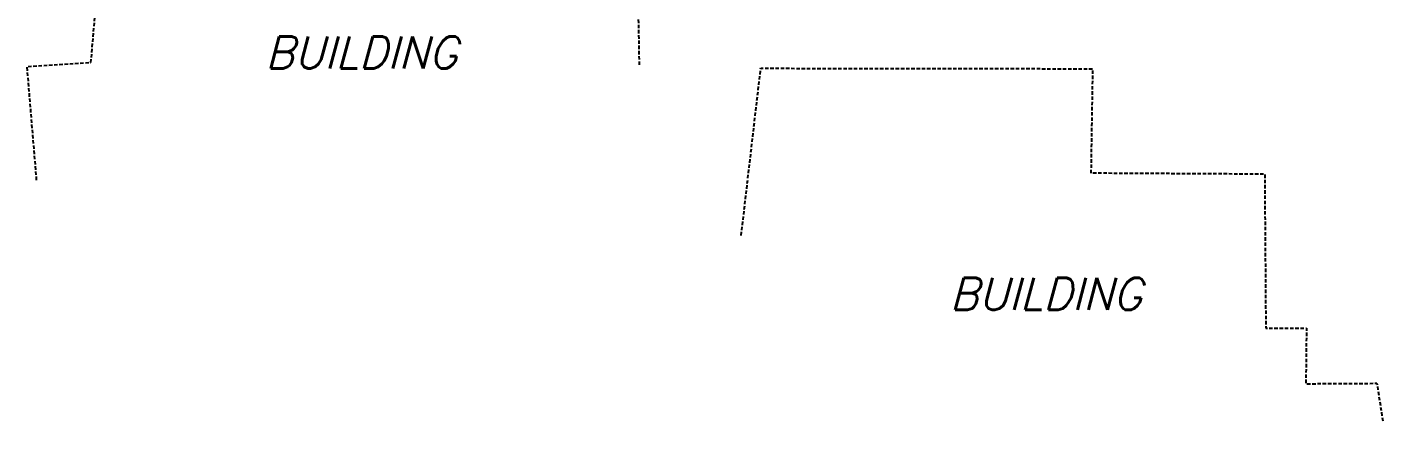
# Model space of a CAD drawing. Header units: feet. Extents: x 6430745 to 6432191, y 1887663 to 1888575.
# Drawn here: x 6430822.5 to 6430919.8, y 1888230.8 to 1888259.1 of the extents above; entities that cross this region are included whole.
import ezdxf

# ---------------------------------------------------------------- set-up
doc = ezdxf.new("R2010")
doc.units = ezdxf.units.FT
doc.header["$MEASUREMENT"] = 0
doc.linetypes.add('DASHED2', pattern=[0.375, 0.25, -0.125])
doc.layers.add('VF-BLDG-OVHD-LINE-', color=253, linetype='DASHED2', lineweight=25)
doc.layers.add('VF-TOPO-TEXT-', color=253, linetype='Continuous', lineweight=25)
doc.styles.add('CG-Boundary', font='simplex.shx', dxfattribs={"oblique": 15, "height": 0.115})

msp = doc.modelspace()

# ---------------------------------------------------------------- linework, layer by layer
at = {"layer": 'VF-BLDG-OVHD-LINE-', "flags": 128}
for points in [[(6430823.195, 1888248.099), (6430822.511, 1888256.254), (6430827.095, 1888256.545), (6430827.481, 1888261.068), (6430832.769, 1888261.122), (6430832.867, 1888264.522), (6430842.679, 1888264.549), (6430866.29, 1888264.313), (6430866.436, 1888256.362)], [(6430873.764, 1888244.133), (6430875.162, 1888256.121), (6430898.976, 1888256.089), (6430898.859, 1888248.618), (6430911.33, 1888248.549), (6430911.409, 1888237.488), (6430914.327, 1888237.482), (6430914.284, 1888233.494), (6430919.383, 1888233.525), (6430919.812, 1888230.758)]]:
    msp.add_lwpolyline(points, dxfattribs=at)

# ---------------------------------------------------------------- texts
at = {"layer": 'VF-TOPO-TEXT-', "char_height": 2.3, "width": 40.97158, "attachment_point": 1, "style": 'CG-Boundary'}
for insert in [(6430839.599, 1888258.406), (6430888.719, 1888241.089)]:
    msp.add_mtext('BUILDING', dxfattribs=dict(at, insert=insert))

doc.saveas('drawing.dxf')
